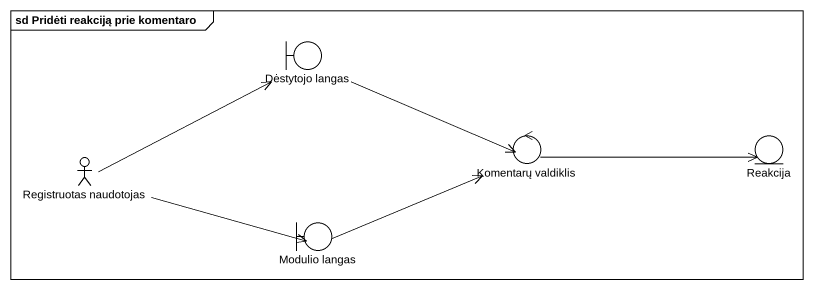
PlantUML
@startuml
mainframe sd Pridėti reakciją prie komentaro
boundary "Dėstytojo langas" as Dėstytojo_langas
actor "Registruotas naudotojas" as Registruotas_naudotojas
control "Komentarų valdiklis" as Komentarų_valdiklis
entity Reakcija
boundary "Modulio langas" as Modulio_langas
Dėstytojo_langas -right-> Komentarų_valdiklis
Registruotas_naudotojas -right-> Dėstytojo_langas
Registruotas_naudotojas -right-> Modulio_langas
Komentarų_valdiklis -right-> Reakcija
Modulio_langas -right-> Komentarų_valdiklis
@enduml
